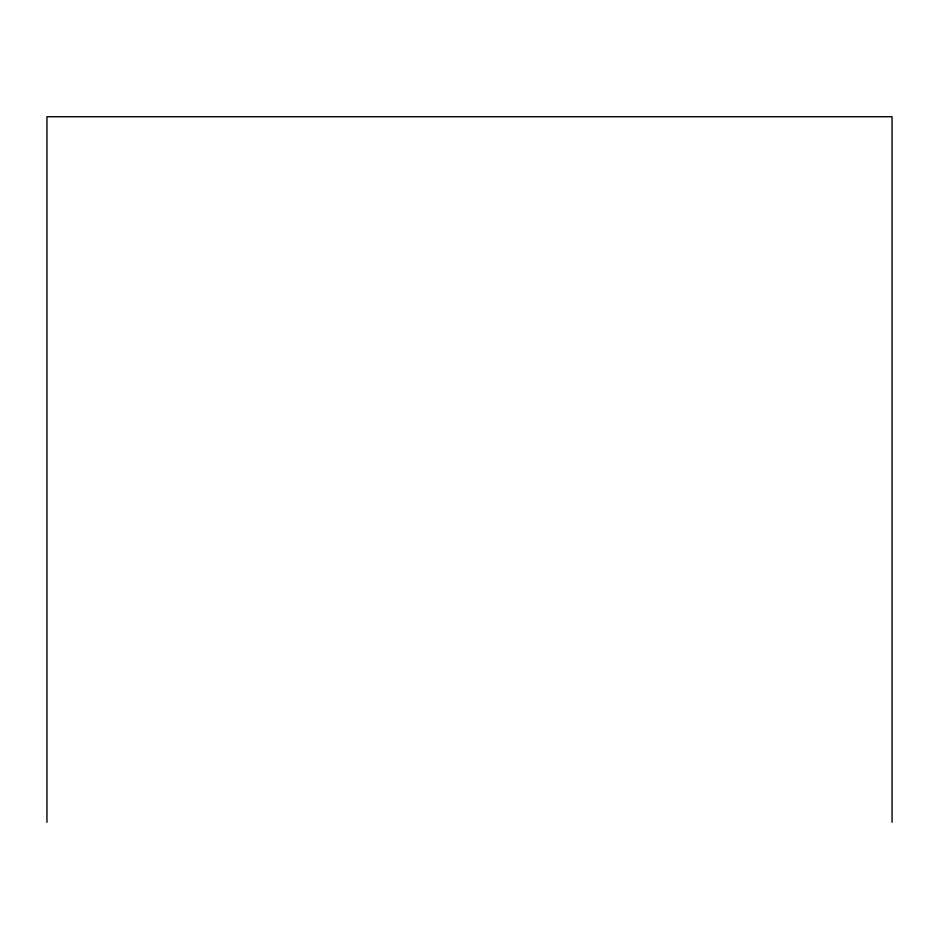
<?xml version="1.0" encoding="UTF-8"?>
<svg xmlns="http://www.w3.org/2000/svg" width="939" height="939" viewBox="0 0 939 939"><rect width="100%" height="100%" fill="white"/><g stroke="black" fill="none" stroke-linecap="round" stroke-linejoin="round"><path stroke-width="1.41" d="M892.05 822.259L892.05 116.741L46.95 116.741L46.95 822.259"/></g></svg>
